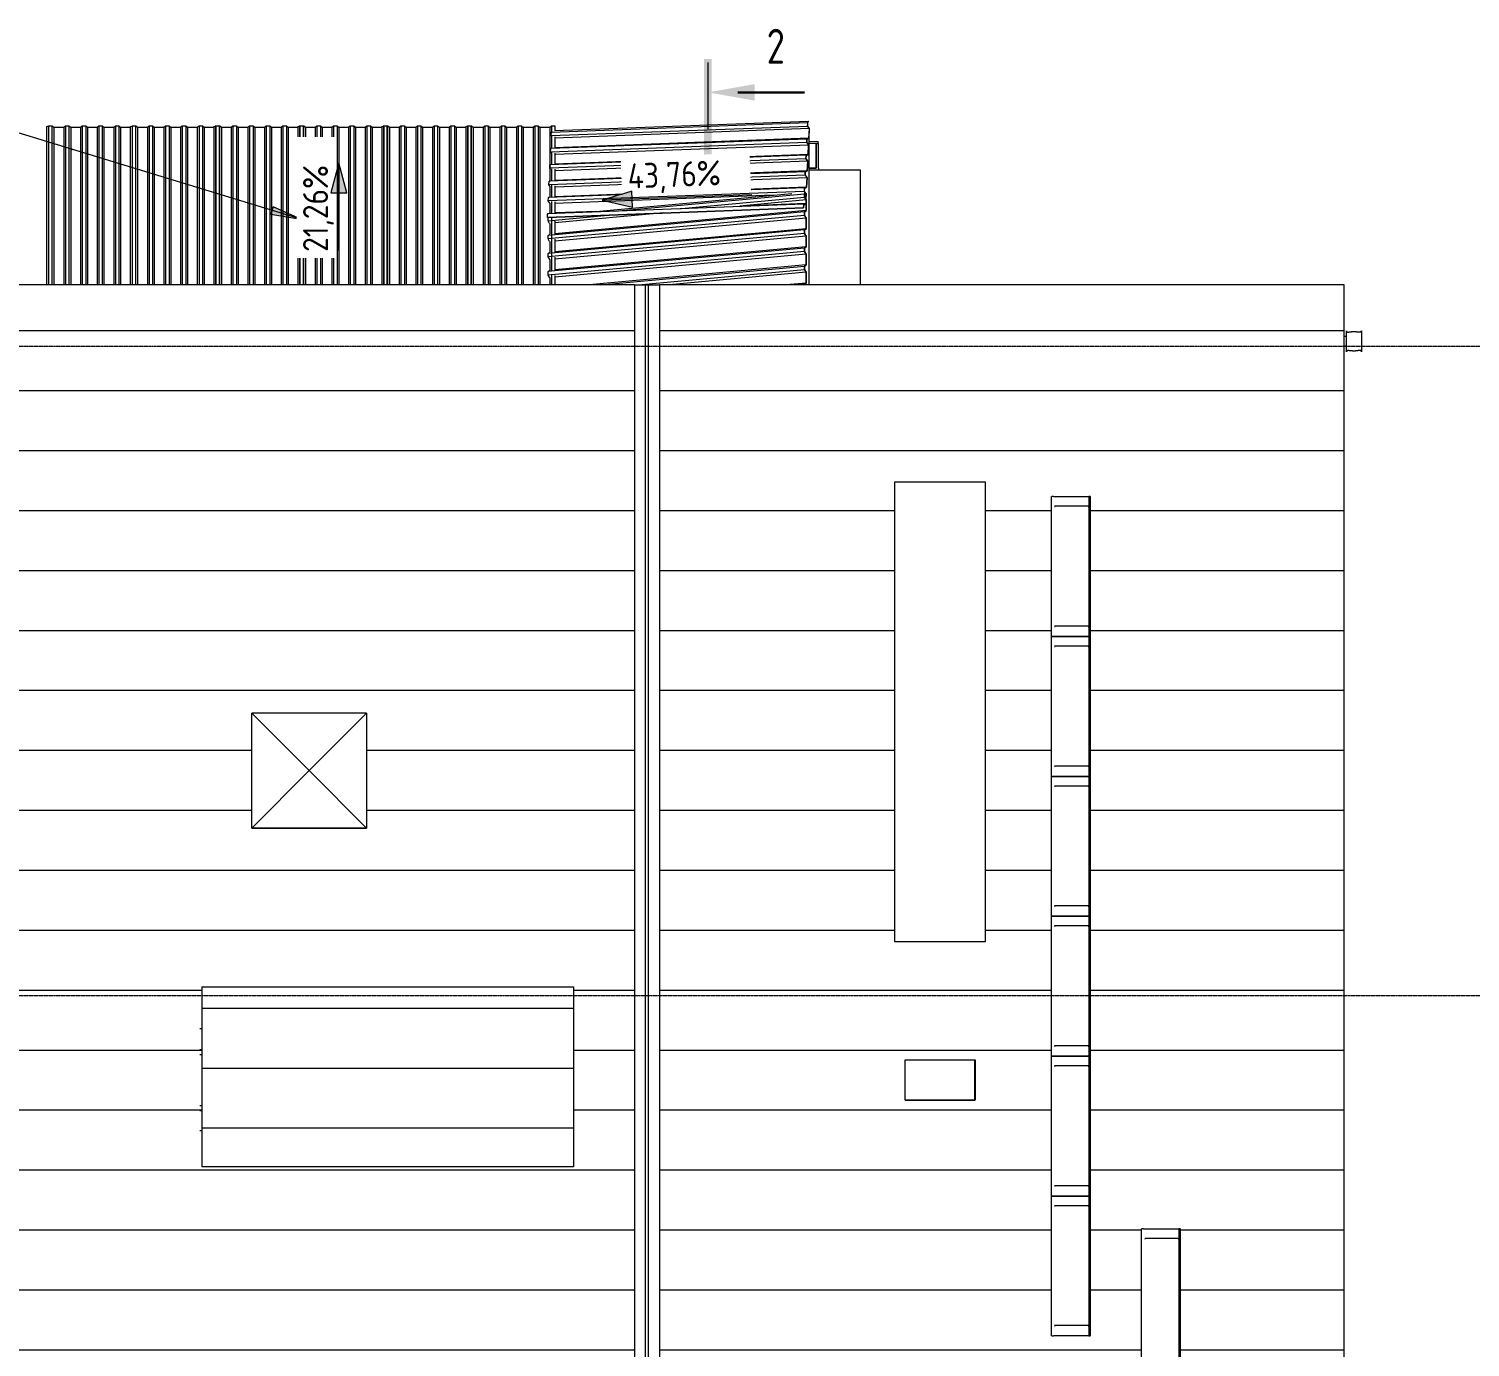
# Model space of a CAD drawing. Header units: millimetres. Extents: x -25149 to 64359, y -29707 to 46678.
# Drawn here: x 18202 to 32625, y 33026 to 46221 of the extents above; entities that cross this region are included whole.
import ezdxf

# ---------------------------------------------------------------- set-up
doc = ezdxf.new("R2010")
doc.units = ezdxf.units.MM
doc.linetypes.add('ADSK_Линия сетки', pattern=[25, 20, -2.5, 0, -2.5])
for name, color, linetype, lineweight in [('Аннотация', 7, 'Continuous', 9), ('Воздуховоды', 7, 'Continuous', 18), ('Крыша', 7, 'Continuous', 9), ('Крыша штриховка', 7, 'Continuous', 9), ('Обобщенные модели', 7, 'Continuous', 18), ('Ограждение', 7, 'Continuous', 9), ('Оси', 7, 'Continuous', 9), ('Панели витража', 7, 'Continuous', 9), ('Перекрытие', 7, 'Continuous', 18), ('Размеры', 7, 'Continuous', 5), ('Разрезы', 7, 'Continuous', 9), ('Стены внутренние', 7, 'Continuous', 18), ('Стены наружные', 7, 'Continuous', 18)]:
    doc.layers.add(name, color=color, linetype=linetype, lineweight=lineweight)
doc.styles.add('GOST Common_1', font='GOST_Common.ttf', dxfattribs={"width": 0.9, "height": 250})
doc.styles.add('GOST Common_3', font='GOST_Common.ttf', dxfattribs={"width": 0.8, "height": 350})

# ---------------------------------------------------------------- blocks, each defined once
blk = doc.blocks.new('Водосток - Тип 1 _карниз больше 490мм_-5200668-План 2-го этажа')
at = {"layer": 'Обобщенные модели'}
for p, q in [((19, 735), (125, 735)), ((125, 735), (231, 735)), ((125, 585), (19, 585)), ((231, 585), (125, 585))]:
    blk.add_line(p, q, dxfattribs=at)
at = {"layer": 'Обобщенные модели', "flags": 128}
for points in [[(75, 563), (75, 568), (75, 573), (75, 578), (75, 584), (75, 585)], [(175, 585), (175, 581), (175, 575), (175, 570), (175, 564), (175, 562)]]:
    blk.add_lwpolyline(points, dxfattribs=at)
at = {"layer": 'Обобщенные модели'}
for points in [[(19, 585), (21, 585), (25, 586), (29, 589), (31, 592), (32, 595), (32, 597), (32, 599), (32, 602), (32, 604), (32, 606), (32, 609), (32, 611), (31, 614), (31, 617), (31, 620), (30, 623), (30, 626), (29, 629), (29, 632), (29, 636), (28, 640), (28, 646), (27, 655), (27, 665), (28, 674), (28, 680), (29, 684), (29, 688), (29, 691), (30, 694), (30, 697), (31, 700), (31, 703), (31, 706), (32, 709), (32, 711), (32, 714), (32, 716), (32, 718), (32, 721), (32, 723), (32, 725), (31, 728), (29, 731), (25, 734), (21, 735), (19, 735)], [(231, 735), (229, 735), (225, 734), (221, 731), (219, 728), (218, 725), (218, 723), (218, 721), (218, 718), (218, 716), (218, 714), (218, 711), (218, 709), (219, 706), (219, 703), (219, 700), (220, 697), (220, 694), (221, 691), (221, 688), (221, 684), (222, 680), (222, 674), (223, 665), (223, 655), (222, 646), (222, 640), (221, 636), (221, 632), (221, 629), (220, 626), (220, 623), (219, 620), (219, 617), (219, 614), (218, 611), (218, 609), (218, 606), (218, 604), (218, 602), (218, 599), (218, 597), (218, 595), (219, 592), (221, 589), (225, 586), (229, 585), (231, 585)]]:
    blk.add_open_spline(points, degree=3, knots=[-1, -1, -1, -1, -0.941176, -0.882353, -0.852941, -0.823529, -0.808824, -0.794118, -0.779412, -0.764706, -0.75, -0.735294, -0.720588, -0.705882, -0.691176, -0.676471, -0.661765, -0.647059, -0.632353, -0.617647, -0.602941, -0.588235, -0.558824, -0.529412, -0.470588, -0.441176, -0.411765, -0.397059, -0.382353, -0.367647, -0.352941, -0.338235, -0.323529, -0.308824, -0.294118, -0.279412, -0.264706, -0.25, -0.235294, -0.220588, -0.205882, -0.191176, -0.176471, -0.147059, -0.117647, -0.058824, 0, 0, 0, 0], dxfattribs=at)
blk = doc.blocks.new('Roof Cladding - 833x50mm-3052800-План 2-го этажа')
at = {"layer": 'Обобщенные модели'}
for p, q in [((18382, 45244), (18402, 45249)), ((18382, 43659), (18382, 45244)), ((18402, 45249), (18437, 45249)), ((18402, 43659), (18402, 45249)), ((18437, 45249), (18454, 45238)), ((18437, 43659), (18437, 45249)), ((18454, 45238), (18552, 45238)), ((18454, 45238), (18454, 43659)), ((18552, 45238), (18569, 45249)), ((18552, 45238), (18552, 43659)), ((18569, 45249), (18604, 45249)), ((18569, 45249), (18569, 43659)), ((18604, 45249), (18621, 45238)), ((18604, 45249), (18604, 43659)), ((18621, 45238), (18719, 45238)), ((18621, 45238), (18621, 45010)), ((18719, 45238), (18736, 45249)), ((18719, 45238), (18719, 43659)), ((18736, 45249), (18771, 45249)), ((18736, 45249), (18736, 43659)), ((18771, 45249), (18788, 45238)), ((18771, 45249), (18771, 43659)), ((18788, 45238), (18885, 45238)), ((18788, 45238), (18788, 43659)), ((18885, 45238), (18902, 45249)), ((18885, 45238), (18885, 43659)), ((18902, 45249), (18937, 45249)), ((18902, 45249), (18902, 43659)), ((18937, 45249), (18954, 45238)), ((18937, 45249), (18937, 43659)), ((18954, 45238), (19052, 45238)), ((18954, 45238), (18954, 43659)), ((19052, 45238), (19069, 45249)), ((19052, 45238), (19052, 43659)), ((19069, 45249), (19104, 45249)), ((19069, 45249), (19069, 43659)), ((19104, 45249), (19121, 45238)), ((19104, 45249), (19104, 43659)), ((19121, 45238), (19218, 45238)), ((19121, 45238), (19121, 43659)), ((19235, 45248), (19236, 45249)), ((19236, 45249), (19271, 45249)), ((19236, 45249), (19236, 43659)), ((19271, 45249), (19271, 43659)), ((18621, 45009), (18621, 43659))]:
    blk.add_line(p, q, dxfattribs=at)
blk = doc.blocks.new('Roof Cladding - 833x50mm-V11-План 2-го этажа')
at = {"layer": 'Обобщенные модели'}
for p, q in [((19218, 45244), (19235, 45248)), ((19218, 43659), (19218, 45244)), ((19238, 45249), (19273, 45249)), ((19238, 43659), (19238, 45249)), ((19273, 45249), (19290, 45238)), ((19273, 43659), (19273, 45249)), ((19290, 45238), (19388, 45238)), ((19290, 45238), (19290, 43659)), ((19388, 45238), (19405, 45249)), ((19388, 45238), (19388, 43659)), ((19405, 45249), (19440, 45249)), ((19405, 45249), (19405, 43659)), ((19440, 45249), (19457, 45238)), ((19440, 45249), (19440, 43659)), ((19457, 45238), (19554, 45238)), ((19457, 45238), (19457, 43659)), ((19554, 45238), (19571, 45249)), ((19554, 45238), (19554, 43659)), ((19571, 45249), (19606, 45249)), ((19571, 45249), (19571, 43659)), ((19606, 45249), (19623, 45238)), ((19606, 45249), (19606, 43659)), ((19623, 45238), (19721, 45238)), ((19623, 45238), (19623, 43659)), ((19721, 45238), (19738, 45249)), ((19721, 45238), (19721, 43659)), ((19738, 45249), (19773, 45249)), ((19738, 45249), (19738, 43659)), ((19773, 45249), (19790, 45238)), ((19773, 45249), (19773, 43659)), ((19790, 45238), (19888, 45238)), ((19790, 45238), (19790, 43659)), ((19888, 45238), (19905, 45249)), ((19888, 45238), (19888, 43659)), ((19905, 45249), (19940, 45249)), ((19905, 45249), (19905, 43659)), ((19940, 45249), (19957, 45238)), ((19940, 45249), (19940, 43659)), ((19957, 45238), (20054, 45238)), ((19957, 45238), (19957, 43659)), ((20054, 45238), (20058, 45241)), ((20054, 45238), (20054, 43659)), ((20068, 45246), (20071, 45249)), ((20071, 45249), (20106, 45249)), ((20071, 45249), (20071, 43659)), ((20106, 45249), (20106, 43659))]:
    blk.add_line(p, q, dxfattribs=at)
blk = doc.blocks.new('Roof Cladding - 833x50mm-V12-План 2-го этажа')
at = {"layer": 'Обобщенные модели'}
for p, q in [((20058, 45244), (20068, 45246)), ((20058, 43659), (20058, 45244)), ((20078, 45249), (20113, 45249)), ((20078, 43659), (20078, 45249)), ((20113, 45249), (20130, 45238)), ((20113, 43659), (20113, 45249)), ((20130, 45238), (20228, 45238)), ((20130, 45238), (20130, 43659)), ((20228, 45238), (20245, 45249)), ((20228, 45238), (20228, 43659)), ((20245, 45249), (20280, 45249)), ((20245, 45249), (20245, 43659)), ((20280, 45249), (20297, 45238)), ((20280, 45249), (20280, 43659)), ((20297, 45238), (20394, 45238)), ((20297, 45238), (20297, 43659)), ((20394, 45238), (20411, 45249)), ((20394, 45238), (20394, 43659)), ((20411, 45249), (20446, 45249)), ((20411, 45249), (20411, 43659)), ((20446, 45249), (20463, 45238)), ((20446, 45249), (20446, 43659)), ((20463, 45238), (20561, 45238)), ((20463, 45238), (20463, 43659)), ((20561, 45238), (20578, 45249)), ((20561, 45238), (20561, 43659)), ((20578, 45249), (20613, 45249)), ((20578, 45249), (20578, 43659)), ((20613, 45249), (20630, 45238)), ((20613, 45249), (20613, 43659)), ((20630, 45238), (20728, 45238)), ((20630, 45238), (20630, 43659)), ((20728, 45238), (20745, 45249)), ((20728, 45238), (20728, 43659)), ((20745, 45249), (20780, 45249)), ((20745, 45249), (20745, 43659)), ((20780, 45249), (20797, 45238)), ((20780, 45249), (20780, 43659)), ((20797, 45238), (20894, 45238)), ((20797, 45238), (20797, 43659)), ((20894, 45238), (20898, 45241)), ((20894, 45238), (20894, 43659)), ((20908, 45246), (20911, 45249)), ((20911, 45249), (20946, 45249)), ((20911, 45249), (20911, 43659)), ((20946, 45249), (20946, 43659))]:
    blk.add_line(p, q, dxfattribs=at)
blk = doc.blocks.new('Roof Cladding - 833x50mm-V13-План 2-го этажа')
at = {"layer": 'Обобщенные модели'}
for p, q in [((20898, 45244), (20908, 45246)), ((20898, 43659), (20898, 45244)), ((20918, 45249), (20953, 45249)), ((20918, 43659), (20918, 45249)), ((20953, 45249), (20970, 45238)), ((20953, 43659), (20953, 45249)), ((20970, 45238), (21068, 45238)), ((20970, 45238), (20970, 43659)), ((21068, 45238), (21085, 45249)), ((21068, 45238), (21068, 43659)), ((21085, 45249), (21120, 45249)), ((21085, 45249), (21085, 43659)), ((21120, 45249), (21137, 45238)), ((21120, 45249), (21120, 43659)), ((21137, 45238), (21234, 45238)), ((21137, 45238), (21137, 43659)), ((21234, 45238), (21251, 45249)), ((21234, 45238), (21234, 43659)), ((21251, 45249), (21286, 45249)), ((21251, 45249), (21251, 43659)), ((21286, 45249), (21303, 45238)), ((21286, 45249), (21286, 43659)), ((21303, 45238), (21401, 45238)), ((21303, 45238), (21303, 43659)), ((21401, 45238), (21418, 45249)), ((21401, 45238), (21401, 43659)), ((21418, 45249), (21453, 45249)), ((21418, 45249), (21418, 43659)), ((21453, 45249), (21470, 45238)), ((21453, 45249), (21453, 43659)), ((21470, 45238), (21568, 45238)), ((21470, 45238), (21470, 43659)), ((21568, 45238), (21585, 45249)), ((21568, 45238), (21568, 43659)), ((21585, 45249), (21620, 45249)), ((21585, 45249), (21585, 43659)), ((21620, 45249), (21637, 45238)), ((21620, 45249), (21620, 43659)), ((21637, 45238), (21734, 45238)), ((21637, 45238), (21637, 43659)), ((21734, 45238), (21738, 45241)), ((21734, 45238), (21734, 43659)), ((21748, 45246), (21751, 45249)), ((21751, 45249), (21786, 45249)), ((21751, 45249), (21751, 43659)), ((21786, 45249), (21786, 43659))]:
    blk.add_line(p, q, dxfattribs=at)
blk = doc.blocks.new('Ограждение 3 - Ограждение 1-1794801-План 2-го этажа')
at = {"layer": 'Ограждение'}
for p, q in [((18637, 45010), (18621, 45010)), ((18637, 45009), (18637, 45010))]:
    blk.add_line(p, q, dxfattribs=at)
blk = doc.blocks.new('PNS_Решетка вентиляционная - Декоративная-5493239-План 2-го этажа')
at = {"layer": 'Панели витража'}
for p, q in [((-105, -182), (-105, -200)), ((105, -182), (105, -200))]:
    blk.add_line(p, q, dxfattribs=at)
blk = doc.blocks.new('PNS_Решетка вентиляционная - Декоративная-5493240-План 2-го этажа')
at = {"layer": 'Панели витража'}
for p, q in [((-100, -182), (-100, -200)), ((100, -182), (100, -200))]:
    blk.add_line(p, q, dxfattribs=at)
blk = doc.blocks.new('PNS_Решетка вентиляционная - Декоративная-2713095-План 2-го этажа')
at = {"layer": 'Панели витража'}
for p, q in [((-255, -182), (-255, -200)), ((255, -182), (255, -200))]:
    blk.add_line(p, q, dxfattribs=at)
blk = doc.blocks.new('Ограждение - Ограждение-2966641-План 2-го этажа')
at = {"layer": 'Ограждение'}
for p, q in [((24262, 43659), (24371, 43659)), ((24262, 43659), (24262, 17892)), ((24371, 43659), (24388, 43659)), ((24371, 43659), (24371, 17892)), ((24388, 43659), (24404, 43659)), ((24404, 43659), (24513, 43659)), ((24404, 17892), (24404, 43659)), ((24513, 43659), (24513, 17892))]:
    blk.add_line(p, q, dxfattribs=at)
blk = doc.blocks.new('Зонт прямоугольного сечения - Стандартное-4268093-План 2-го этажа')
at = {"layer": 'Воздуховоды'}
for p, q in [((0, 0), (-575, 575)), ((-575, 575), (-575, -575)), ((-575, 575), (575, 575)), ((-575, 575), (575, 575)), ((-575, 575), (-575, -575)), ((575, 575), (0, 0)), ((575, -575), (575, 575)), ((575, 575), (575, -575)), ((-575, -575), (0, 0)), ((0, 0), (575, -575)), ((575, -575), (-575, -575)), ((575, -575), (-575, -575))]:
    blk.add_line(p, q, dxfattribs=at)
blk = doc.blocks.new('Construction_Roof-Accessories_Lindab_KO - Construction_Roof-Accessories_Lindab_KO-4209799-План 2-го этажа')
at = {"layer": 'Обобщенные модели', "lineweight": 9}
for p, q in [((28808, 38642), (28467, 38642)), ((28467, 38640), (28473, 38640)), ((28801, 38640), (28808, 38640))]:
    blk.add_line(p, q, dxfattribs=at)
blk = doc.blocks.new('Construction_Roof-Accessories_Lindab_KO - Construction_Roof-Accessories_Lindab_KO-V28-План 2-го этажа')
at = {"layer": 'Обобщенные модели', "lineweight": 9}
for p, q in [((28808, 37442), (28467, 37442)), ((28467, 37440), (28473, 37440)), ((28801, 37440), (28808, 37440))]:
    blk.add_line(p, q, dxfattribs=at)
blk = doc.blocks.new('Construction_Roof-Accessories_Lindab_BR - Construction_Roof-Accessories_Lindab_BR-4209801-План 2-го этажа')
at = {"layer": 'Обобщенные модели', "lineweight": 9}
for p, q in [((28436, 38739), (28438, 38739)), ((28436, 37339), (28436, 38739)), ((28454, 38739), (28438, 38739)), ((28454, 38739), (28463, 38739)), ((28463, 38739), (28471, 38739)), ((28471, 38739), (28804, 38739)), ((28804, 38739), (28807, 38739)), ((28808, 38739), (28808, 37339)), ((28823, 38739), (28808, 38739)), ((28823, 38739), (28825, 38739)), ((28825, 37339), (28825, 38739)), ((28438, 37339), (28436, 37339)), ((28438, 37339), (28454, 37339)), ((28463, 37339), (28454, 37339)), ((28471, 37339), (28463, 37339)), ((28804, 37339), (28471, 37339)), ((28807, 37339), (28804, 37339)), ((28808, 37339), (28823, 37339)), ((28825, 37339), (28823, 37339))]:
    blk.add_line(p, q, dxfattribs=at)
blk = doc.blocks.new('Roof Cladding - 833x50mm-V31-План 2-го этажа')
at = {"layer": 'Обобщенные модели'}
for p, q in [((22578, 45244), (22588, 45246)), ((22578, 43659), (22578, 45244)), ((22598, 45249), (22633, 45249)), ((22598, 43659), (22598, 45249)), ((22633, 45249), (22650, 45238)), ((22633, 43659), (22633, 45249)), ((22650, 45238), (22747, 45238)), ((22650, 45238), (22650, 43659)), ((22747, 45238), (22764, 45249)), ((22747, 45238), (22747, 43659)), ((22764, 45249), (22799, 45249)), ((22764, 45249), (22764, 43659)), ((22799, 45249), (22816, 45238)), ((22799, 45249), (22799, 43659)), ((22816, 45238), (22914, 45238)), ((22816, 45238), (22816, 43659)), ((22914, 45238), (22931, 45249)), ((22914, 45238), (22914, 43659)), ((22931, 45249), (22966, 45249)), ((22931, 45249), (22931, 43659)), ((22966, 45249), (22983, 45238)), ((22966, 45249), (22966, 43659)), ((22983, 45238), (23081, 45238)), ((22983, 45238), (22983, 43659)), ((23081, 45238), (23098, 45249)), ((23081, 45238), (23081, 43659)), ((23098, 45249), (23133, 45249)), ((23098, 45249), (23098, 43659)), ((23133, 45249), (23150, 45238)), ((23133, 45249), (23133, 43659)), ((23150, 45238), (23248, 45238)), ((23150, 45238), (23150, 43659)), ((23248, 45238), (23265, 45249)), ((23248, 45238), (23248, 43659)), ((23265, 45249), (23300, 45249)), ((23265, 45249), (23265, 43659)), ((23300, 45249), (23317, 45238)), ((23300, 45249), (23300, 43659)), ((23317, 45238), (23414, 45238)), ((23317, 45238), (23317, 43659)), ((23414, 45238), (23431, 45249)), ((23414, 45238), (23414, 44698)), ((23431, 45249), (23466, 45249)), ((23431, 45249), (23431, 45178)), ((23431, 45150), (23431, 45023)), ((23466, 45249), (23466, 45204)), ((23466, 45141), (23466, 45027)), ((23431, 44984), (23431, 44860)), ((23466, 44978), (23466, 44864)), ((23431, 44821), (23431, 44697)), ((23466, 44815), (23466, 44701)), ((23414, 44651), (23414, 44537)), ((23431, 44658), (23431, 44534)), ((23466, 44651), (23466, 44538)), ((23414, 44476), (23414, 44376)), ((23431, 44494), (23431, 44371)), ((23466, 44488), (23466, 44375)), ((23431, 44336), (23431, 43794)), ((23466, 44296), (23466, 44163)), ((23414, 44274), (23414, 44165)), ((23414, 44093), (23414, 43984)), ((23466, 44115), (23466, 43982)), ((23414, 43912), (23414, 43803)), ((23466, 43934), (23466, 43802)), ((23414, 43731), (23414, 43659)), ((23431, 43760), (23431, 43659)), ((23466, 43753), (23466, 43659))]:
    blk.add_line(p, q, dxfattribs=at)
blk = doc.blocks.new('Roof Cladding - 1110x40mm-4570435-План 2-го этажа')
at = {"layer": 'Обобщенные модели'}
for p, q in [((23840, 44389), (25837, 44572)), ((24066, 44395), (25965, 44569)), ((25971, 44581), (25965, 44569)), ((25965, 44568), (25971, 44580)), ((25965, 44569), (25965, 44535)), ((25965, 44536), (25965, 44568)), ((25970, 44585), (25973, 44585)), ((25973, 44585), (25972, 44582)), ((25972, 44581), (25973, 44584)), ((25973, 44584), (25973, 44585)), ((24696, 44419), (25965, 44535)), ((25980, 44508), (25316, 44447)), ((25981, 44509), (25965, 44536)), ((25965, 44535), (25980, 44508)), ((25980, 44508), (25980, 44401)), ((25981, 44399), (25981, 44509)), ((23398, 44334), (23403, 44335)), ((23398, 44300), (23398, 44334)), ((23398, 44300), (23431, 44303)), ((23413, 44274), (23398, 44300)), ((25965, 44354), (23432, 44122)), ((25965, 44388), (23433, 44156)), ((23433, 44303), (24034, 44358)), ((25980, 44401), (23466, 44170)), ((24557, 44378), (23466, 44278)), ((25980, 44327), (23466, 44097)), ((25980, 44401), (25965, 44388)), ((25965, 44387), (25981, 44399)), ((25965, 44388), (25965, 44354)), ((25965, 44355), (25965, 44387)), ((25981, 44328), (25965, 44355)), ((25965, 44354), (25980, 44327)), ((25980, 44327), (25980, 44220)), ((25981, 44218), (25981, 44328)), ((23398, 44153), (23414, 44165)), ((23431, 44156), (23398, 44153)), ((23398, 44119), (23398, 44153)), ((25965, 44173), (23431, 43941)), ((25965, 44208), (23432, 43975)), ((25980, 44220), (23466, 43989)), ((25980, 44146), (23466, 43916)), ((25980, 44220), (25965, 44208)), ((25965, 44206), (25981, 44218)), ((25965, 44208), (25965, 44173)), ((25965, 44174), (25965, 44206)), ((25981, 44147), (25965, 44174)), ((25965, 44173), (25980, 44146)), ((25980, 44146), (25980, 44039)), ((25981, 44038), (25981, 44147)), ((23431, 44122), (23398, 44119)), ((23413, 44093), (23398, 44119)), ((25965, 44027), (23431, 43794)), ((25965, 43992), (23431, 43760)), ((25980, 44039), (23466, 43808)), ((25980, 44039), (25965, 44027)), ((25965, 44025), (25981, 44038)), ((25965, 44027), (25965, 43992)), ((25965, 43993), (25965, 44025)), ((25981, 43966), (25965, 43993)), ((25965, 43992), (25980, 43965)), ((23398, 43972), (23414, 43984)), ((23431, 43975), (23398, 43972)), ((23398, 43938), (23398, 43972)), ((23431, 43941), (23398, 43938)), ((23414, 43911), (23398, 43938)), ((25980, 43965), (23466, 43735)), ((25980, 43858), (23808, 43659)), ((23925, 43659), (25965, 43846)), ((25980, 43858), (25965, 43846)), ((25965, 43845), (25981, 43857)), ((25965, 43846), (25965, 43812)), ((25980, 43965), (25980, 43858)), ((25981, 43857), (25981, 43966)), ((23398, 43791), (23414, 43804)), ((23431, 43794), (23398, 43791)), ((23398, 43757), (23398, 43791)), ((23430, 43760), (23398, 43757)), ((23414, 43730), (23398, 43757)), ((24298, 43659), (25965, 43812)), ((25980, 43785), (24608, 43659)), ((25965, 43812), (25965, 43845)), ((25981, 43785), (25965, 43812)), ((25965, 43812), (25980, 43785)), ((25980, 43785), (25980, 43677)), ((25981, 43676), (25981, 43785)), ((25980, 43677), (25781, 43659)), ((25965, 43665), (25898, 43659)), ((25980, 43677), (25965, 43665)), ((25965, 43664), (25981, 43676)), ((25965, 43665), (25965, 43659)), ((25965, 43659), (25965, 43664))]:
    blk.add_line(p, q, dxfattribs=at)
blk = doc.blocks.new('Roof Cladding - 833x50mm-4569083-План 2-го этажа')
at = {"layer": 'Обобщенные модели'}
for p, q in [((23463, 45203), (26004, 45298)), ((26004, 45298), (25995, 45282)), ((25996, 45281), (26004, 45296)), ((26004, 45296), (26004, 45298)), ((23430, 45152), (25993, 45248)), ((23430, 45152), (23432, 45186)), ((23433, 45147), (23430, 45152)), ((23432, 45186), (25995, 45282)), ((23432, 45186), (23436, 45193)), ((26012, 45222), (23466, 45126)), ((25995, 45282), (25993, 45248)), ((25993, 45248), (26012, 45222)), ((25994, 45248), (25996, 45281)), ((26013, 45222), (25994, 45248)), ((26012, 45222), (26007, 45126)), ((26008, 45124), (26013, 45222)), ((25986, 45084), (23422, 44988)), ((23422, 44988), (23424, 45023)), ((25987, 45118), (23424, 45023)), ((23424, 45023), (23429, 45024)), ((26007, 45126), (23466, 45031)), ((26004, 45058), (23466, 44963)), ((25987, 45118), (25986, 45084)), ((25986, 45085), (25988, 45117)), ((26005, 45059), (25986, 45085)), ((25986, 45084), (26004, 45058)), ((26007, 45126), (25987, 45118)), ((25988, 45117), (26008, 45124)), ((26000, 44961), (26005, 45059)), ((26004, 45058), (26000, 44962)), ((25978, 44921), (23414, 44825)), ((23414, 44825), (23416, 44859)), ((25979, 44955), (23416, 44859)), ((23416, 44859), (23425, 44862)), ((23428, 44980), (23422, 44988)), ((26000, 44962), (23466, 44868)), ((25996, 44895), (23466, 44800)), ((25979, 44955), (25978, 44921)), ((25978, 44921), (25980, 44954)), ((25997, 44895), (25978, 44921)), ((25978, 44921), (25996, 44895)), ((26000, 44962), (25979, 44955)), ((25980, 44954), (26000, 44961)), ((25992, 44797), (25997, 44895)), ((25996, 44895), (25992, 44799)), ((25970, 44757), (23407, 44661)), ((25972, 44791), (23408, 44696)), ((23424, 44812), (23414, 44825)), ((25992, 44799), (23466, 44704)), ((25989, 44731), (23466, 44637)), ((25972, 44791), (25970, 44757)), ((25970, 44757), (25989, 44731)), ((25971, 44758), (25972, 44790)), ((25989, 44732), (25971, 44758)), ((25992, 44799), (25972, 44791)), ((25972, 44790), (25992, 44797)), ((25989, 44731), (25984, 44635)), ((25985, 44634), (25989, 44732)), ((25962, 44594), (23399, 44498)), ((25964, 44628), (23401, 44532)), ((23407, 44661), (23408, 44696)), ((23420, 44643), (23407, 44661)), ((23408, 44696), (23421, 44700)), ((25984, 44635), (23466, 44541)), ((25964, 44628), (25962, 44594)), ((25962, 44594), (25981, 44568)), ((25963, 44594), (25964, 44627)), ((25982, 44568), (25963, 44594)), ((25984, 44635), (25964, 44628)), ((25964, 44627), (25985, 44634)), ((25981, 44568), (25965, 44567)), ((25981, 44568), (25978, 44513)), ((25979, 44512), (25982, 44568)), ((25955, 44430), (23391, 44334)), ((23392, 44334), (25955, 44430)), ((25956, 44465), (23393, 44369)), ((23399, 44498), (23401, 44532)), ((23416, 44475), (23399, 44498)), ((23401, 44532), (23417, 44538)), ((25649, 44555), (23466, 44474)), ((25976, 44472), (25316, 44447)), ((25956, 44465), (25955, 44430)), ((25955, 44430), (25957, 44463)), ((25955, 44430), (25955, 44430)), ((25976, 44472), (25956, 44465)), ((25957, 44463), (25977, 44471)), ((25978, 44508), (25976, 44472)), ((23391, 44334), (23393, 44369)), ((23392, 44334), (23391, 44334)), ((23393, 44369), (23412, 44376)), ((23886, 44394), (23466, 44378))]:
    blk.add_line(p, q, dxfattribs=at)
blk = doc.blocks.new('Разрез - Номер вида сзади_3_5 мм-16063-План 2-го этажа')
at = {"layer": 'Разрезы'}
for points in [[(9.8, 0.4), (9.8, -0.39), (-0.33, -0.39), (-0.33, 0.4)], [(2.18, -4.67), (3, 0), (3.82, -4.67)]]:
    blk.add_hatch(color=256, dxfattribs=at).paths.add_polyline_path(points)
at = {"layer": 'Разрезы', "lineweight": 30}
blk.add_line((3, -3), (3, -9.66), dxfattribs=at)

msp = doc.modelspace()

# ---------------------------------------------------------------- hatches: boundary and pattern name
at = {"layer": 'Аннотация'}
msp.add_hatch(color=256, dxfattribs=at).paths.add_polyline_path([(20922.929, 44314.57), (20647.586, 44440.053), (20624.491, 44364.514)])
at = {"layer": 'Крыша штриховка'}
h = msp.add_hatch(dxfattribs=at)
h.set_pattern_fill('FP_7', color=256, style=0, pattern_type=2)
h.set_pattern_definition([(0, (2436.5, 0), (0, 600), [])])
h.paths.add_polyline_path([(24262.443, 17891.572), (24262.309, 43658.805), (17410, 43658.805), (17410, 20941.318), (17553.954, 20941.318), (17708.215, 21038.832), (18504.445, 19791.289), (18507.59, 19785.508), (18306.987, 19763.151), (18865.59, 18555.032), (18858.752, 18563.079), (18418.214, 19252.327), (18889.822, 17891.572), (24262.309, 17891.572)])
h.paths.add_polyline_path([(23652.15, 25612.901), (19932.15, 25612.901), (19932.15, 27412.901), (23652.15, 27412.901), (23652.15, 25828.73)])
h.paths.add_polyline_path([(23654.352, 29071.998), (22573.565, 29071.998), (22573.565, 30221.998), (23723.565, 30221.998), (23723.565, 29071.998), (23714.184, 29071.998)])
h.paths.add_polyline_path([(19932.15, 34832.901), (19932.15, 36632.901), (23652.15, 36632.901), (23652.15, 34832.901), (19983.622, 34832.901)])
h.paths.add_polyline_path([(21007.562, 38221.998), (20432.562, 38221.998), (20432.562, 39371.998), (21582.562, 39371.998), (21582.562, 38221.998), (21121.656, 38221.998)])
h = msp.add_hatch(dxfattribs=at)
h.set_pattern_fill('FP_8', color=256, style=0, pattern_type=2)
h.set_pattern_definition([(180, (3986.8, 0), (-7e-14, -600), [])])
h.paths.add_polyline_path([(28449.847, 17891.572), (29049.819, 17891.572), (30489.752, 20026.361), (30355.38, 20049.774), (30363.437, 20062.967), (30861.675, 20731.072), (30861.457, 20801.318), (30914.061, 20801.318), (31154.002, 21123.064), (31204.225, 21085.611), (31359.918, 21316.435), (31360.433, 20969.119), (31365, 20965.713), (31365, 43658.805), (24512.557, 43658.805), (24512.557, 17891.572), (26356.078, 17891.572)])
h.paths.add_polyline_path([(25697.292, 18861.998), (24753.564, 18861.998), (24753.564, 20011.998), (25903.564, 20011.998), (25903.564, 18861.998)])
h.paths.add_polyline_path([(27402.962, 20372.997), (26992.564, 20372.997), (26992.564, 21122.997), (27742.564, 21122.997), (27742.564, 20372.997), (27580.352, 20372.997)])
h.paths.add_polyline_path([(26969.564, 22144.992), (26969.564, 22544.992), (27669.564, 22544.992), (27669.564, 22144.992), (26992.564, 22144.992)])
h.paths.add_polyline_path([(28291.05, 23141.503), (28277.687, 23141.503), (28277.687, 27341.503), (28666.887, 27341.503), (28666.887, 23141.503), (28292.764, 23141.503)])
h.paths.add_polyline_path([(26969.564, 23645), (26864.565, 23645), (26864.565, 27055), (27774.565, 27055), (27774.565, 23645), (27029.001, 23645)])
h.paths.add_polyline_path([(29371.282, 25810.967), (29336.957, 25810.967), (29336.957, 34210.967), (29726.157, 34210.967), (29726.157, 25810.967), (29496.731, 25810.967)])
h.paths.add_polyline_path([(27302.891, 28713.919), (25084.207, 28713.919), (25084.207, 30513.919), (28802.85, 30513.919), (28802.85, 28713.919), (27402.962, 28713.919)])
h.paths.add_polyline_path([(28439.695, 33138.878), (28436.289, 33138.878), (28436.289, 41538.878), (28825.488, 41538.878), (28825.488, 33138.878), (28441.399, 33138.878)])
h.paths.add_polyline_path([(26969.564, 35500.002), (26969.564, 35900.002), (27669.564, 35900.002), (27669.564, 35500.002), (27402.962, 35500.002)])
h.paths.add_polyline_path([(26864.565, 37085), (26864.565, 41685), (27774.565, 41685), (27774.565, 37085), (27168.296, 37085)])
h = msp.add_hatch(dxfattribs=at)
h.set_pattern_fill('FP_21', color=256, style=0, pattern_type=2)
h.set_pattern_definition([(0, (114.8, 2820), (0, 600), [])])
h.paths.add_polyline_path([(23652.15, 34832.901), (23652.15, 36632.901), (19932.15, 36632.901), (19932.15, 34832.901), (23215.425, 34832.901)])

# ---------------------------------------------------------------- linework, layer by layer
at = {"layer": 'Аннотация'}
for p, q in [((20922.929, 44314.57), (16985.192, 45518.486)), ((20647.586, 44440.053), (20624.491, 44364.514)), ((20922.929, 44314.57), (20647.586, 44440.053)), ((20624.491, 44364.514), (20922.929, 44314.57))]:
    msp.add_line(p, q, dxfattribs=at)
at = {"layer": 'Крыша'}
for p, q in [((24262.309, 43658.805), (17410, 43658.805)), ((31365, 43658.805), (24512.557, 43658.805)), ((31365, 20965.713), (31365, 43658.805)), ((19932.15, 36632.901), (23652.15, 36632.901)), ((19932.15, 36632.901), (19932.15, 34832.901)), ((23652.15, 36632.901), (23652.15, 34832.901)), ((26969.564, 35900.002), (26970.564, 35900.002)), ((26970.564, 35500.002), (26969.564, 35500.002)), ((23652.15, 34832.901), (19932.15, 34832.901))]:
    msp.add_line(p, q, dxfattribs=at)
at = {"layer": 'Оси', "color": 252, "linetype": 'ADSK_Линия сетки'}
for p, q in [((-10114.729, 43045), (56004.853, 43045)), ((-10114.729, 36545), (56004.853, 36545))]:
    msp.add_line(p, q, dxfattribs=at)
at = {"layer": 'Перекрытие'}
for p, q in [((26006.364, 45123.88), (26006.364, 43658.805)), ((26523.317, 44805.655), (26103.172, 44805.655)), ((26523.317, 43658.805), (26523.317, 44805.655)), ((27774.565, 41685), (26864.565, 41685)), ((26864.565, 41685), (26864.565, 37085)), ((27774.565, 37085), (27774.565, 41685)), ((26864.565, 37085), (27774.565, 37085))]:
    msp.add_line(p, q, dxfattribs=at)
at = {"layer": 'Разрезы', "lineweight": 20}
msp.add_line((24996.754, 45884.866), (24996.754, 45220.57), dxfattribs=at)
at = {"layer": 'Стены внутренние'}
for p, q in [((26006.364, 45075.171), (26082.091, 45074.813)), ((26082.091, 45074.813), (26080.909, 44824.816)), ((26080.909, 44824.816), (26006.364, 44825.169))]:
    msp.add_line(p, q, dxfattribs=at)
at = {"layer": 'Стены наружные'}
for p, q in [((26006.364, 45095.17), (26102.185, 45094.719)), ((26102.091, 45074.719), (26006.364, 45075.17)), ((26080.91, 44824.816), (26082.091, 45074.813)), ((26082.091, 45074.813), (26102.091, 45074.719)), ((26102.091, 45074.719), (26100.909, 44824.722)), ((26102.091, 45074.719), (26102.185, 45094.719)), ((26006.364, 44825.169), (26080.91, 44824.816)), ((26103.284, 44804.71), (26006.364, 44805.168)), ((26100.909, 44824.722), (26103.378, 44824.71)), ((26103.378, 44824.71), (26103.284, 44804.71)), ((26969.564, 35901.002), (27670.564, 35901.002)), ((26969.564, 35499.002), (26969.564, 35901.002)), ((27669.564, 35900.002), (26970.564, 35900.002)), ((26970.564, 35500.002), (26970.564, 35900.002)), ((27669.564, 35500.002), (27669.564, 35900.002)), ((27670.564, 35901.002), (27670.564, 35499.002)), ((27670.564, 35499.002), (26969.564, 35499.002)), ((26970.564, 35500.002), (27669.564, 35500.002))]:
    msp.add_line(p, q, dxfattribs=at)

# ---------------------------------------------------------------- block references
at = {"layer": 'Воздуховоды', "rotation": 270.0000000000001}
msp.add_blockref('Зонт прямоугольного сечения - Стандартное-4268093-План 2-го этажа', (21007.562, 38796.998), dxfattribs=at)
at = {"layer": 'Обобщенные модели'}
for name, p in [('Roof Cladding - 833x50mm-4569083-План 2-го этажа', (0, 0)), ('Roof Cladding - 833x50mm-3052800-План 2-го этажа', (0, 0)), ('Roof Cladding - 833x50mm-V11-План 2-го этажа', (0, 0)), ('Roof Cladding - 833x50mm-V12-План 2-го этажа', (0, 0)), ('Roof Cladding - 833x50mm-V13-План 2-го этажа', (0, 0)), ('Roof Cladding - 833x50mm-V13-План 2-го этажа', (839.932, 0)), ('Roof Cladding - 833x50mm-V31-План 2-го этажа', (0, 0)), ('Roof Cladding - 1110x40mm-4570435-План 2-го этажа', (0, 0)), ('Construction_Roof-Accessories_Lindab_BR - Construction_Roof-Accessories_Lindab_BR-4209801-План 2-го этажа', (0, 2800)), ('Construction_Roof-Accessories_Lindab_KO - Construction_Roof-Accessories_Lindab_KO-4209799-План 2-го этажа', (0, 2800)), ('Construction_Roof-Accessories_Lindab_KO - Construction_Roof-Accessories_Lindab_KO-V28-План 2-го этажа', (0, 2800)), ('Construction_Roof-Accessories_Lindab_BR - Construction_Roof-Accessories_Lindab_BR-4209801-План 2-го этажа', (0, 1400)), ('Construction_Roof-Accessories_Lindab_KO - Construction_Roof-Accessories_Lindab_KO-4209799-План 2-го этажа', (0, 1400)), ('Construction_Roof-Accessories_Lindab_KO - Construction_Roof-Accessories_Lindab_KO-V28-План 2-го этажа', (0, 1400)), ('Construction_Roof-Accessories_Lindab_BR - Construction_Roof-Accessories_Lindab_BR-4209801-План 2-го этажа', (0, 0)), ('Construction_Roof-Accessories_Lindab_KO - Construction_Roof-Accessories_Lindab_KO-4209799-План 2-го этажа', (0, 0)), ('Construction_Roof-Accessories_Lindab_KO - Construction_Roof-Accessories_Lindab_KO-V28-План 2-го этажа', (0, 0)), ('Construction_Roof-Accessories_Lindab_BR - Construction_Roof-Accessories_Lindab_BR-4209801-План 2-го этажа', (0, -1400)), ('Construction_Roof-Accessories_Lindab_KO - Construction_Roof-Accessories_Lindab_KO-4209799-План 2-го этажа', (0, -1400)), ('Construction_Roof-Accessories_Lindab_BR - Construction_Roof-Accessories_Lindab_BR-4209801-План 2-го этажа', (0, -2800)), ('Construction_Roof-Accessories_Lindab_KO - Construction_Roof-Accessories_Lindab_KO-V28-План 2-го этажа', (0, -1400)), ('Construction_Roof-Accessories_Lindab_KO - Construction_Roof-Accessories_Lindab_KO-4209799-План 2-го этажа', (0, -2800)), ('Construction_Roof-Accessories_Lindab_KO - Construction_Roof-Accessories_Lindab_KO-V28-План 2-го этажа', (0, -2800)), ('Construction_Roof-Accessories_Lindab_BR - Construction_Roof-Accessories_Lindab_BR-4209801-План 2-го этажа', (0, -4200)), ('Construction_Roof-Accessories_Lindab_KO - Construction_Roof-Accessories_Lindab_KO-4209799-План 2-го этажа', (0, -4200)), ('Construction_Roof-Accessories_Lindab_BR - Construction_Roof-Accessories_Lindab_BR-4209801-План 2-го этажа', (900.669, -4527.911)), ('Construction_Roof-Accessories_Lindab_KO - Construction_Roof-Accessories_Lindab_KO-4209799-План 2-го этажа', (900.669, -4527.911)), ('Construction_Roof-Accessories_Lindab_KO - Construction_Roof-Accessories_Lindab_KO-V28-План 2-го этажа', (0, -4200))]:
    msp.add_blockref(name, p, dxfattribs=at)
at = {"layer": 'Обобщенные модели', "rotation": 270.1776150639599}
msp.add_blockref('Водосток - Тип 1 _карниз больше 490мм_-5200668-План 2-го этажа', (30801.97, 43216.64), dxfattribs=at)
at = {"layer": 'Ограждение'}
for name in ['Ограждение 3 - Ограждение 1-1794801-План 2-го этажа', 'Ограждение - Ограждение-2966641-План 2-го этажа']:
    msp.add_blockref(name, (0, 0), dxfattribs=at)
at = {"layer": 'Панели витража', "rotation": 270.0000000000005}
for name, p in [('PNS_Решетка вентиляционная - Декоративная-5493239-План 2-го этажа', (20114.102, 36108.11)), ('PNS_Решетка вентиляционная - Декоративная-2713095-План 2-го этажа', (20114.102, 35698.11)), ('PNS_Решетка вентиляционная - Декоративная-5493240-План 2-го этажа', (20114.102, 35293.11))]:
    msp.add_blockref(name, p, dxfattribs=at)
at = {"layer": 'Разрезы', "lineweight": 50, "extrusion": (0, 0, -1), "xscale": 99.99999999999993, "yscale": 99.99999999999993, "zscale": 99.99999999999993, "rotation": 270.0000000000003}
msp.add_blockref('Разрез - Номер вида сзади_3_5 мм-16063-План 2-го этажа', (-24996.754, 45884.866), dxfattribs=at)

# ---------------------------------------------------------------- texts
at = {"layer": 'Разрезы', "insert": (25676.554, 46045.971), "char_height": 350, "width": 206.4, "attachment_point": 5, "line_spacing_factor": 1.022766, "style": 'GOST Common_3'}
msp.add_mtext('\\pxqc,t2.90286,5.80571,8.70857,11.61143,14.51429,17.41714,20.32,23.22286,26.12571,29.02857,31.93143,34.83429,37.73714,40.64,43.54286,46.44571,49.34857,52.25143,55.15429,58.05714,60.96,63.86286,66.76571,69.66857,72.57143,75.47429,78.37714,81.28,84.18286,87.08571,89.98857,92.89143;{2}', dxfattribs=at)

# ---------------------------------------------------------------- next in the draw order: texts
at = {"layer": 'Размеры', "lineweight": 20, "char_height": 250, "attachment_point": 1, "line_spacing_factor": 1.022761, "style": 'GOST Common_1', "bg_fill": 3, "box_fill_scale": 1.25, "bg_fill_color": 256, "bg_fill_true_color": 13158600, "bg_fill_transparency": 0}
for s, insert, width, rotation in [('21,26%', (20946.255, 43988.7), 1086.14699, 90), ('43,76%', (24189.746, 44871.292), 1164.59094, 2.1414023)]:
    msp.add_mtext(s, dxfattribs=dict(at, insert=insert, width=width, rotation=rotation))

# ---------------------------------------------------------------- next in the draw order: hatches: boundary and pattern name
at = {"layer": 'Размеры'}
for points in [[(21302.962, 44878.947), (21222.577, 44578.947), (21383.347, 44578.947)], [(23938.506, 44504.941), (24241.3, 44435.822), (24235.293, 44596.479)]]:
    msp.add_hatch(color=256, dxfattribs=at).paths.add_polyline_path(points)

# ---------------------------------------------------------------- next in the draw order: linework, layer by layer
for p, q in [((21302.962, 44878.947), (21222.577, 44578.947)), ((21383.347, 44578.947), (21302.962, 44878.947)), ((21222.577, 44578.947), (21383.347, 44578.947)), ((24235.293, 44596.479), (23938.506, 44504.941)), ((24241.3, 44435.822), (24235.293, 44596.479)), ((23938.506, 44504.941), (24241.3, 44435.822))]:
    msp.add_line(p, q, dxfattribs=at)
at = {"layer": 'Размеры', "lineweight": 20}
for p, q in [((21302.962, 44003.575), (21302.962, 44878.947)), ((25437.458, 44560.99), (23938.506, 44504.941))]:
    msp.add_line(p, q, dxfattribs=at)

doc.saveas('drawing.dxf')
